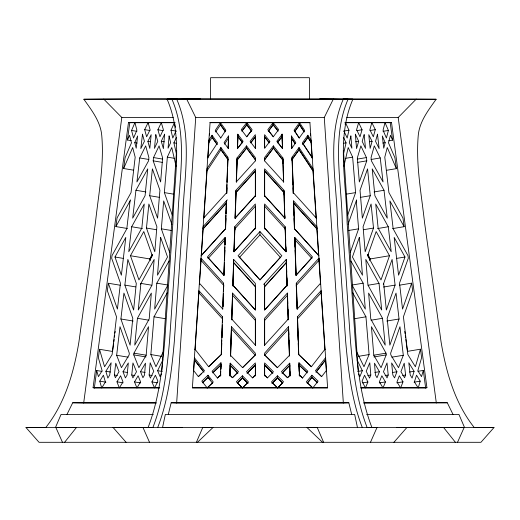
<?xml version="1.0" encoding="UTF-8"?>
<svg xmlns="http://www.w3.org/2000/svg" width="520" height="520" viewBox="0 0 520 520"><rect width="100%" height="100%" fill="white"/><g stroke="black" fill="none" stroke-linecap="round" stroke-linejoin="round"><path stroke-width="0.78" d="M237.828 136.37L237.464 148.74M220.617 375.043L217.471 378.072L212.089 371.274L220.942 362.746L220.532 375.043L217.386 378.072M198.874 292.864L198.874 290.693L222.475 316.817L221.214 354.562L208.566 366.75M222.736 309.101L223.6 283.192L201.039 258.226M225.128 237.406L223.867 275.217L207.415 257.01L225.128 237.406L225.128 240.63M226.629 192.614L227.812 157.157L220.889 147.524L207.031 168.519L207.031 170.683M220.61 375.96L220.747 371.196M220.838 369.044L220.994 364.481M221.377 352.969L221.78 340.106M221.884 337.707L222.294 324.844M222.397 322.452L222.508 318.422M222.898 306.67L223.333 293.716M223.411 291.284L223.626 284.811M223.977 275.223L224.38 262.346M224.484 259.935L224.887 247.058M224.965 244.647L225.18 239.07M225.524 228.852L225.947 215.267M226.031 213.707L226.35 203.314M226.707 193.421L226.974 184.555M227.052 182.136L227.513 168.435M227.597 166.829L227.838 158.763M228.215 148.382L228.52 138.268M220.694 375.96L220.747 374.426M220.922 369.044L221.078 364.481M221.462 352.969L221.78 343.33M221.969 337.707L222.294 328.075M222.482 322.452L222.612 318.5M223.008 306.657L223.333 296.94M223.522 291.272L223.737 284.817M224.055 275.223L224.38 265.57M224.569 259.942L224.887 250.289M225.076 244.654L225.264 239.077M225.602 228.858L225.947 218.498M226.109 213.714L226.428 203.093L203.144 228.852M226.785 193.427L226.974 187.779M227.162 182.136L227.513 171.659M227.675 166.822L227.936 158.886M228.293 148.35L228.547 140.615M230.197 363.168L229.801 375.037L232.414 377.728L238.472 371.69L230.197 363.168L230.197 366.392M231.413 328.874L255.333 355.335L255.333 353.171L231.413 326.703L230.464 355.271L242.593 367.666L254.852 355.459M255.333 345.235L255.333 318.305L232.537 293.079L231.673 318.994L255.411 345.163M233.662 259.428L232.804 285.103L255.333 310.031L255.333 283.406L233.662 259.428L233.662 262.652L255.333 286.637M255.333 228.872L255.333 203.989L234.754 226.759L233.916 251.752L255.333 228.053M255.333 196.573L255.333 168.844L235.969 190.275L235.04 218.172L255.333 195.715M255.333 160.849L255.333 157.573L246.539 145.873L237.049 157.957L236.249 181.968L255.411 160.856L255.411 158.496M229.879 375.888L230.204 365.541M230.542 356.115L231.419 329.082M231.751 319.787L232.564 294.697M232.882 285.922L233.636 262.639M234.026 251.752L234.832 227.643M235.144 218.212L235.995 191.867M236.353 181.994L237.075 159.555M229.964 375.888L230.282 365.332L237.452 372.716M230.627 356.109L231.498 328.874M231.836 319.787L232.674 294.71M232.967 285.922L233.747 262.652L255.411 286.631L255.411 310.024L232.889 285.103M234.111 251.752L234.91 227.643M235.228 218.212L236.1 191.99M236.438 181.994L237.185 159.627M237.575 147.862L237.919 137.52M161.779 371.54L176.514 150.767M168.311 414.414L171.165 402.766L176.657 403.013L195.715 117.487L186.7 99.138L167.122 99.255C183.963 138.216 173.518 181.688 172.913 222.463L164.658 341.887C162.071 370.819 158.639 400.257 148.07 427.525M193.674 370.715L194.428 359.392M195.078 349.687L198.913 292.26M199.453 284.187L201.169 258.421M201.344 255.886L203.255 227.181M203.879 217.874L207.064 170.138M207.87 158.002L209.008 141.017M209.404 135.102L209.508 133.53M164.6 134.297L163.404 148.616L161.265 141.297L164.671 134.147M149.142 375.043L150.169 362.746L153.745 371.274L150.41 378.072L149.142 375.043L152.217 375.55M163.527 351.299L155.954 366.75L150.852 354.562L154.005 316.817L167.297 292.734M169.097 260.923L156.806 283.192L154.648 309.101L167.804 285.266M169.748 252.707L161.343 228.819L163.677 200.922L171.938 224.412M172.256 215.059L164.365 192.614L167.33 157.144L171.75 147.524L176.072 166.309M131.749 375.031L132.958 362.941L136.5 371.755L132.899 377.897L131.749 375.031L134.816 375.538M133.763 354.9L133.939 353.165L148.544 326.703L146.159 355.264L138.892 367.666L133.763 354.9L146.042 356.941M137.43 318.298L134.738 345.163L149.188 318.994L151.352 293.079L137.43 318.298L148.941 320.209M146.465 228.059L148.876 203.989L156.884 226.759L154.798 251.752L146.465 228.059L156.559 229.736M149.702 195.722L152.392 168.85L159.926 190.275L157.599 218.172L149.702 195.722L159.679 197.379M153.192 160.856L153.524 157.566L159.088 145.873L162.624 157.957L160.622 181.968L153.192 160.856L162.403 162.383M130.065 200.915L126.802 228.819L112.021 255.593L111.67 258.226L120.452 283.192L117.423 309.101L108.329 283.25L120.608 285.285M114.355 375.037L115.739 363.168L119.022 371.69L115.388 377.728L114.355 375.037L117.423 375.55M116.662 355.271L120.003 326.703L129.311 353.171L129.136 354.894L121.446 367.673L116.662 355.271L128.173 357.182M120.9 318.994L123.929 293.079L132.802 318.305L130.111 345.169L120.9 318.994L133.178 321.029M124.859 285.103L127.862 259.428L136.292 283.406L133.627 310.031L124.859 285.103L135.603 286.891M131.677 226.759L128.758 251.752L141.837 228.053L144.248 203.989L131.677 226.759L142.422 228.547M135.941 190.275L132.678 218.172L145.073 195.715L147.765 168.844L135.941 190.275L145.919 191.932M139.718 157.957L136.91 181.968L148.564 160.849L148.895 157.573L145.672 145.873L139.718 157.957L148.922 159.484M142.48 134.297L140.803 148.609L144.41 141.297L142.435 134.147M66.995 414.414L72.703 402.766L83.681 403.013L121.803 117.487L103.779 99.138L83.863 99.255C91.605 110.181 100.406 121.368 101.731 135.207C104.345 164.392 98.585 193.531 95.459 222.463L78.936 341.887C73.905 372.106 65.136 403.169 45.76 427.525L26 427.525L39.046 442.306L480.954 442.306L494 427.525L474.24 427.525C454.863 403.169 446.095 372.106 441.064 341.887L424.541 222.463C421.415 193.531 415.656 164.392 418.269 135.207C419.594 121.368 428.396 110.181 436.137 99.255L140.498 98.865L83.863 99.255M94.666 387.978L93.08 387.712L128.492 122.466L175.188 122.466M102.05 371.416L96.674 370.526L94.348 387.953L159.744 387.953M112.56 351.455L99.509 349.291L98.377 357.773L102.122 370.695L98.442 376.636L96.674 370.526M108.329 283.25L107.335 290.693L116.519 316.817L112.112 354.562L104.566 366.75L99.509 349.291M127.406 228.501L115.895 226.583L117.046 217.952L131.034 192.614L135.174 157.157L132.678 147.524L123.65 168.519L133.627 170.177M123.65 168.519L125.093 157.684L131.469 142.857L129.5 135.258L127.452 140.01L131.287 140.654M127.452 140.01L129.766 122.707L174.441 122.707L170.989 130.227L172.783 138.021L175.962 131.144M112.651 350.734L113.62 343.499M113.835 341.894L114.159 339.482M114.478 337.071L114.692 335.459M115.017 333.047L115.232 331.442M345.104 124.26L345.456 122.707M343.375 154.564L346.067 142.857L343.525 137.332M388.726 140.79L392.568 140.153L390.234 122.707L345.514 122.707L348.972 130.227L347.178 138.028L343.993 131.144M343.915 166.185L348.212 147.524L352.638 157.157L355.596 192.614L347.731 214.968M385.001 122.707L383.051 130.227L386.412 138.021L388.394 130.455L385.06 122.707M385.19 142.675L383.74 148.213L382.31 135.974L385.19 142.675L382.889 143.052M371.82 122.707L369.876 129.766L373.334 136.792L375.297 129.642L371.885 122.707M372.073 141.375L370.143 148.382L368.771 134.68L372.073 141.375L369.772 141.758M377.52 134.147L375.55 141.297L379.151 148.616L377.481 134.297M414.082 371.274L412.113 378.072L410.241 375.043L408.804 362.746L414.082 371.274L409.481 372.034M407.426 351.364L420.478 349.193L415.396 366.75L407.849 354.562L403.435 316.817L412.653 290.608L411.658 283.159L399.38 285.2M420.206 381.16L418.236 387.953L414.382 381.921L416.526 375.219L420.206 381.16L414.063 382.181M417.937 371.319L423.312 370.428L421.512 376.636L417.84 370.701L421.61 357.675L420.478 349.193M358.637 122.707L356.61 129.642L360.009 136.792L362.057 129.766L358.703 122.707M355.29 134.147L358.69 141.297L356.551 148.609L355.362 134.297M371.93 427.525C361.361 400.257 357.929 370.819 355.342 341.887L347.087 222.463C346.482 181.688 336.037 138.216 352.879 99.255L343.252 99.255C326.417 138.216 336.856 181.688 337.46 222.463L345.716 341.887C348.303 370.819 351.735 400.257 362.303 427.525M366.769 160.849L359.34 181.968L357.331 157.957L360.867 145.873L366.438 157.573L366.769 160.849L357.559 162.383M348.056 224.322L356.662 199.856M350.272 252.538L358.612 228.819L356.285 200.915M370.26 195.715L362.356 218.172L360.029 190.275L367.569 168.844L370.26 195.715L360.282 197.373M373.497 228.053L365.163 251.752L363.077 226.759L371.085 203.989L373.497 228.053L363.402 229.73M367.653 255.73L376.155 231.543L389.512 255.73L381.004 279.916L367.653 255.73L368.225 254.208M369.564 260.481L370.097 258.96L367.757 254.722M383.305 284.427L392.1 259.428L395.096 285.103L386.334 310.024L383.669 283.406M404.982 257.01L398.58 275.21L394.16 237.406L404.982 257.01L396.539 258.414M399.054 318.994L389.851 345.163L387.16 318.298L396.032 293.079L399.054 318.994L386.776 321.029M411.658 283.159L402.538 309.101L399.51 283.192L408.317 258.141L407.992 255.697L393.159 228.819L389.896 200.922L404.118 226.681L392.606 228.599M396.935 371.755L394.57 377.897L392.841 375.031L391.632 362.941L396.935 371.755L392.334 372.522M403.293 355.264L398.515 367.666L390.825 354.9L390.65 353.165L399.958 326.703L403.293 355.264L391.781 357.182M402.994 381.817L400.628 387.953L396.988 381.921L399.36 375.778L402.994 381.817L396.851 382.837M405.606 375.037L404.567 377.728L400.933 371.69L404.216 363.168L405.606 375.037L402.538 375.55M379.45 371.69L377.019 377.728L375.447 375.037L374.459 363.168L379.45 371.69L374.842 372.45M386.197 354.894L381.062 367.673L373.796 355.271L371.416 326.703L386.022 353.171L386.197 354.894L373.919 356.935M385.444 381.921L383.012 387.953L379.418 381.817L381.843 375.778L385.444 381.921L379.301 382.941M388.213 375.024L387.056 377.897L383.461 371.755L387.004 362.934L388.213 375.024L385.144 375.531M157.697 427.525C168.266 400.257 171.697 370.819 174.285 341.887L182.54 222.463C183.144 181.688 193.583 138.216 176.748 99.255M357.071 359.925L362.349 370.695L359.86 376.636L358.527 373.919M352.709 292.812L365.957 316.817L369.103 354.562L364 366.75L356.519 351.475M367.894 382.018L365.404 387.953L362.076 381.154L364.559 375.219L367.894 382.018L362.518 382.909M370.812 375.043L369.544 378.072L366.216 371.274L369.785 362.746L370.812 375.043L367.744 375.55M134.953 122.707L136.903 130.227L133.549 138.028L131.566 130.455L134.894 122.707M134.765 142.675L137.651 135.967L136.22 148.226L134.765 142.675L137.066 143.059M196.391 442.306L202.735 427.525L212.959 427.557L197.451 442.306M370.474 442.306L377 427.525L55.458 427.525L61.068 414.414L153.335 414.414M457.516 442.306L464.132 427.525L494 427.525M176.612 154.629L173.894 142.851L176.436 137.326M161.323 122.707L163.352 129.642L159.952 136.792L157.898 129.766L161.258 122.707M161.447 373.874L160.095 376.636L157.612 370.701L162.929 359.847M148.142 122.707L150.085 129.766L146.627 136.792L144.657 129.642L148.077 122.707M147.888 141.375L151.19 134.673L149.812 148.388L147.888 141.375L150.189 141.758M351.689 414.414L348.835 402.766L343.343 403.013L324.285 117.487L333.3 99.138L343.252 99.255M151.912 381.921L155.395 375.219L157.885 381.16L154.55 387.953L151.912 381.921L157.281 382.811M115.895 226.583L130.65 199.856M114.978 257.01L125.801 237.406L121.381 275.217L114.978 257.01L123.422 258.414M130.448 255.73L143.799 231.543L152.308 255.73L138.957 279.916L130.448 255.73L149.858 258.96L150.397 260.481M149.858 258.96L152.198 254.722M149.903 258.96L152.243 254.722M140.361 284.427L154.16 259.428L152.016 285.103L138.255 310.024L140.92 283.406L151.794 285.214M134.517 381.921L138.112 375.778L140.543 381.817L136.942 387.953L134.517 381.921L140.66 382.941M140.511 371.69L145.502 363.168L144.508 375.037L142.935 377.728L140.511 371.69L145.113 372.45M116.968 381.817L120.601 375.778L122.967 381.921L119.334 387.953L116.968 381.817L123.103 382.837M123.019 371.755L128.329 362.934L127.121 375.024L125.392 377.897L123.019 371.755L127.627 372.522M99.755 381.154L103.428 375.219L105.398 382.018L101.725 387.953L99.755 381.154L105.892 382.174M105.872 371.274L111.156 362.746L109.72 375.043L107.841 378.072L105.872 371.274L110.481 372.034M207.753 157.684L217.536 142.857L212.069 135.258L208.93 140.01L208.93 142.181M210.087 122.707L220.357 122.707L215.241 130.455L220.805 138.021M208.923 142.317L212.154 137.423L217.159 144.385M215.67 131.976L220.441 124.878M220.727 138.028L225.875 130.227L220.474 122.707L246.708 122.707L246.708 124.878L242.255 130.546M207.019 170.82L220.974 149.689L227.89 159.315M224.536 144.17L228.52 138.131L228.52 136.689M278.155 131.177L273.208 124.878L273.208 122.707L299.442 122.707L294.041 130.227L299.195 138.021L304.675 130.455L299.559 122.707L309.913 122.707M294.489 131.768L299.442 124.878L299.442 122.707M294.574 131.768L299.526 124.878M292.11 160.375L292.11 157.144L299.026 147.524L312.981 168.656L312.981 170.82L299.026 149.689L299.026 147.524M307.846 135.252L307.846 137.423L311.077 142.317L311.077 140.153L307.846 135.252L302.387 142.851L312.253 157.774M292.11 159.315L299.026 149.689M302.842 144.385L307.846 137.423M298.649 150.332L292.188 159.328L292.188 160.381M302.919 144.398L307.931 137.423L311.07 142.181M251.661 131.287L246.844 124.878L246.844 122.707L273.078 122.707L267.774 129.766L273.286 136.792L278.649 129.642L273.208 122.707M268.255 131.287L273.078 124.878L273.078 122.707M268.339 131.287L273.156 124.878M283.647 181.994L282.867 157.957L273.377 145.873L264.589 157.566L264.589 160.856L283.751 181.968M282.191 134.147L276.815 141.297L282.555 148.616M264.589 159.738L273.377 148.044L273.377 145.873M277.297 142.825L282.081 136.461M264.667 159.744L273.462 148.037L282.952 160.121L282.952 161.18M277.381 142.825L281.684 137.098M325.033 349.193L311.35 366.75L298.701 354.562L297.44 316.817L321.12 290.608L321.12 292.78L297.44 318.981M315.933 372.249L325.598 359.84L325.598 357.675L315.452 370.701L321.614 376.636L326.45 370.428M307.19 383.572L312.007 377.39L317.61 382.785M316.492 371.637L325.605 359.938M246.708 122.707L241.267 129.642L246.714 136.792L251.225 131.04M241.846 131.177L246.792 124.878M246.63 136.792L252.142 129.766L246.844 122.707M237.919 148.005L242.703 141.908M237.049 160.121L246.539 148.037L246.539 145.873M250.549 142.935L255.333 136.845M251.108 142.324L255.411 136.851L255.411 148.382L250.075 141.375L255.333 134.673L255.333 148.388M64.591 442.306L76.362 427.557L26 427.525M311.922 375.219L306.293 381.921L312.786 387.953L318.091 381.16L311.922 375.219L311.922 377.39L307.314 382.87M393.913 442.306L406.868 427.525L396.604 427.557L464.132 427.525M203.73 217.952L226.707 192.614M227.311 199.856L203.151 226.583L203.151 228.755L226.35 203.086M235.969 192.439L255.333 171.015M255.411 171.022L236.054 192.439L236.054 193.499M201.214 255.593L225.42 228.819L226.35 200.915L226.35 204.145M201.208 255.697L225.498 228.819M235.118 218.172L255.411 195.722M208.033 258.583L225.212 239.577L225.212 240.636M234.754 228.93L255.411 206.161L255.411 228.878M234.533 251.16L255.411 228.059M259.961 231.543L238.102 255.73L259.961 279.916L281.82 255.73L259.961 231.543L259.961 234.774L280.742 257.764M239.174 257.764L260.039 234.774M280.286 257.517L260.039 279.916L239.258 256.925M263.666 284.427L286.253 259.428L287.118 285.922M264.589 286.631L286.253 262.652L286.253 259.428M286.338 262.652L264.667 286.637L264.667 310.031M287.111 285.103L264.589 310.024L264.589 283.406M296.049 275.21L312.507 257.01L294.788 237.406L294.788 240.636M265.207 309.433L287.196 285.103L286.956 277.882M311.526 258.187L296.133 275.217L294.95 239.817M288.249 319.787L287.378 293.079L264.589 318.298L264.589 345.228M296.315 286.416L296.315 283.192L318.955 258.141L318.955 260.312L296.315 285.356M264.589 320.463L287.463 295.25M264.589 345.163L288.327 318.994L288.002 309.276M320.625 283.159L297.18 309.101L296.315 283.192M289.458 355.264L288.502 326.703L264.589 353.165L264.589 355.329L288.587 328.874L288.587 329.927M289.536 355.271L277.407 367.666L264.589 354.9M277.472 375.778L271.505 381.921L277.57 387.953L283.536 381.817L277.472 375.778L277.472 377.943L272.051 383.526M290.121 375.888L289.718 363.168L281.444 371.69L287.508 377.728L290.115 375.037M281.996 373.288L289.718 365.332M272.136 383.526L277.557 377.943L282.516 382.882M282.633 372.723L289.803 365.332L289.803 366.392M282.529 382.928L277.654 387.953L272.142 382.466M346.769 117.487L398.197 117.487L416.221 99.138L436.137 99.255M242.508 367.673L255.333 354.894M237.452 372.788L232.492 377.728L229.886 375.037M242.444 375.778L236.386 381.817L242.346 387.953L248.411 381.921L242.444 375.778L242.444 377.943L247.864 383.526M237.484 382.882L242.444 377.943M247.033 373.373L255.333 365.105M237.569 382.882L242.528 377.943L247.949 383.526M247.669 372.821L255.411 365.112L255.411 375.837M252.447 377.897L255.333 375.024M247.942 382.466L242.431 387.953L237.549 382.928M255.411 375.031L252.525 377.897L246.48 371.755L255.333 362.934L255.333 375.83M198.302 376.636L204.471 370.695L194.395 357.773L194.395 359.938L203.989 372.249M201.754 373.399L198.386 376.636L193.55 370.428M221.299 354.562L208.65 366.75L194.968 349.193M207.129 387.953L213.291 382.018L207.994 375.219L201.825 381.154L207.214 387.953L212.531 383.019M202.391 382.785L207.994 377.39L207.994 375.219M213.194 372.372L220.942 364.91M202.475 382.785L208.078 377.39L210.125 379.821M212.725 372.905L221.026 364.91L221.026 365.969M389.916 122.733L391.508 122.466L426.92 387.712L425.334 387.978M343.597 131.118L348.972 130.227M356.688 130.656L362.057 129.766M369.928 130.533L375.297 129.642M383.019 131.345L388.394 130.455M343.766 143.24L346.067 142.857M355.622 141.804L358.69 141.297M345.728 158.308L352.638 157.157M357.227 159.107L366.438 157.573M371.033 159.49L380.244 157.957L383.051 181.968L371.397 160.856L371.066 157.566L374.29 145.873L380.244 157.957M386.393 170.313L396.37 168.656L394.921 157.774L388.492 142.851L390.462 135.252L392.568 140.153M346.385 194.142L355.596 192.614M374.043 191.932L384.02 190.275L387.276 218.172L374.887 195.722L372.197 168.85L384.02 190.275M348.634 230.477L358.612 228.819M377.54 228.547L388.284 226.759L391.203 251.752L378.125 228.059L375.713 203.989L388.284 226.759M370.097 258.96L389.512 255.73M352.404 284.98L363.149 283.192L365.313 309.101L352.196 285.344M368.166 285.214L379.041 283.406L381.706 310.031L367.946 285.103L365.8 259.428L379.041 283.406M383.584 287.014L395.096 285.103M354.445 318.728L365.957 316.817M371.02 320.216L382.531 318.305L385.223 345.169L370.773 318.994L368.609 293.079L382.531 318.305M358.358 356.35L369.103 354.562M373.744 355.212L386.022 353.171M357.74 371.462L362.349 370.695M363.493 403.013L447.298 402.766L453.005 414.414M200.245 98.865L171.931 99.255C188.773 138.216 178.334 181.688 177.73 222.463L169.468 341.887C166.881 370.819 163.449 400.257 152.88 427.525L113.133 427.525L126.087 442.306M167.122 99.255L177.073 99.138L103.779 99.138M186.7 99.138L333.3 99.138M416.221 99.138L342.927 99.138L352.879 99.255M121.803 117.487L173.232 117.487M195.715 117.487L324.285 117.487M344.812 122.466L391.508 122.466M93.08 387.712L159.088 387.712M192.381 387.712L327.62 387.712M360.913 387.712L426.92 387.712M360.978 387.953L425.653 387.953L423.312 370.428M72.703 402.766L155.883 402.766M171.165 402.766L348.835 402.766M364.117 402.766L447.298 402.766M83.681 403.013L156.507 403.013M176.657 403.013L343.343 403.013M366.62 414.414L458.933 414.414L464.542 427.525L367.12 427.525C356.551 400.257 353.119 370.819 350.532 341.887L342.271 222.463C341.666 181.688 331.227 138.216 348.069 99.255L319.755 98.865M182.247 427.525L162.539 427.525L165.347 414.414L354.653 414.414L357.461 427.525M113.133 427.525L123.396 427.557M128.492 122.466L130.084 122.727M170.989 130.227L176.358 131.118M157.898 129.766L163.274 130.656M144.657 129.642L150.033 130.533M131.566 130.455L136.935 131.345M173.894 142.851L176.196 143.234M161.265 141.297L164.34 141.804M167.33 157.144L174.233 158.294M153.524 157.566L162.734 159.101M164.365 192.614L173.576 194.149M161.343 228.819L171.321 230.477M156.806 283.192L167.55 284.973M154.005 316.817L165.516 318.728M150.852 354.562L161.597 356.35M133.939 353.165L146.218 355.206M157.612 370.701L162.214 371.462M322.55 442.306L307.041 427.557L317.265 427.525L323.609 442.306M311.435 366.75L298.786 354.562L297.577 318.422M316.654 371.781L321.698 376.636M298.974 365.969L298.974 362.746L307.827 371.274L302.53 378.072L299.383 375.043M299.058 364.91L306.807 372.372M298.974 364.91L307.275 372.905M311.922 377.39L317.525 382.785M302.614 378.072L299.468 375.043L299.137 365.047M307.834 383.097L312.871 387.953M264.667 354.894L277.492 367.673M282.627 372.788L287.586 377.728L290.199 375.037L290.095 371.872M272.415 372.821L264.667 365.105L264.667 375.83M264.589 365.112L272.883 373.373M277.472 377.943L282.432 382.882M264.667 375.024L267.553 377.897M264.589 375.031L267.475 377.897L273.436 371.755L264.589 362.941L264.589 375.837M230.197 365.332L237.919 373.288M293.293 192.614L316.277 218.049M284.856 218.212L283.946 190.275L264.589 168.85L264.589 196.573M293.572 200.922L316.856 226.681L316.856 228.852L293.572 203.093L293.572 200.922L294.476 228.852M265.207 171.613L284.031 192.439L284.031 193.499M294.19 203.684L316.849 228.755M264.589 171.022L283.946 192.439M264.667 195.715L284.96 218.172L284.882 215.781M318.786 255.593L294.58 228.819L293.728 203.307M264.589 195.722L284.882 218.172M294.502 228.819L318.793 255.697M264.589 228.059L286 251.752L285.168 226.759L264.589 203.989L264.589 228.878M264.589 206.161L285.246 228.93M294.788 239.577L311.968 258.583M264.667 228.053L286.084 251.752L285.922 246.916M208.026 257.595L223.951 275.21M232.537 295.25L255.411 320.463M199.375 283.159L222.82 309.101M198.881 292.78L222.56 318.981M443.638 427.557L455.41 442.306M273.293 124.878L277.745 130.546M268.97 142.324L264.667 136.845L264.667 147.576M264.589 136.851L269.367 142.935M273.377 148.044L282.867 160.127M268.359 130.403L273.37 136.792M277.381 141.901L282.639 148.609M194.402 359.84L203.587 371.625M207.994 377.39L212.329 382.947M246.922 124.878L251.264 130.65M237.725 134.147L243.1 141.297L237.361 148.609L237.835 134.297L237.835 136.461L242.619 142.825M238.4 137.098L242.703 142.825M255.411 159.738L246.623 148.044L237.133 160.127L237.133 161.18M246.539 148.037L255.333 159.744M220.558 124.878L225.511 131.768M225.427 131.768L220.474 124.878L220.474 122.707M217.081 144.398L212.069 137.423L212.069 135.258M227.812 159.328L220.889 149.695L220.889 147.524M304.245 131.976L299.559 124.878L299.559 122.707M294.944 143.501L291.401 138.144L291.401 135.974L295.828 142.675L291.811 148.213L291.558 138.262M299.644 124.878L303.908 131.333M294.554 130.877L299.273 138.028M302.906 143.533L311.805 157.008M291.922 138.801L295.022 143.501M299.111 149.695L312.969 170.683M367.803 254.722L370.143 258.96M350.903 261.001L363.149 283.192M55.868 427.525L62.484 442.306M143 427.525L149.526 442.306M396.37 168.656L387.276 147.524L384.787 157.144L388.928 192.614L402.968 218.049L404.118 226.681M174.499 122.707L175.572 127.355M398.197 117.487L436.319 403.013M404.768 331.448L405.093 333.86M405.308 335.465L405.626 337.876M405.841 339.488L407.453 351.54M343.486 150.767L358.222 371.54M310.499 133.601L310.603 135.187M311.044 141.83L312.13 158.035M312.936 170.138L316.121 217.874M316.752 227.279L318.656 255.886M318.819 258.31L320.548 284.187M321.087 292.26L324.922 349.687M325.572 359.392L326.326 370.715M292.24 158.769L293.371 192.614M296.452 284.811L297.264 309.101M291.401 135.974L291.785 148.382M292.11 157.144L293.293 193.421M294.788 237.406L296.023 275.223M298.974 362.746L299.39 375.96M291.454 140.615L291.707 148.35M292.038 158.138L292.409 169.24M292.487 171.659L292.916 184.555M293.026 187.779L293.215 193.427M293.572 204.145L293.943 215.306M294.053 218.498L294.398 228.858M294.736 239.077L295.002 247.072M295.113 250.289L295.516 262.353M295.62 265.57L295.945 275.223M296.264 284.817L296.562 293.703M296.667 296.94L297.076 309.088M297.388 318.5L297.603 324.857M297.707 328.075L298.11 340.119M298.22 343.33L298.591 354.575M298.922 364.481L299.156 371.351M299.253 374.426L299.306 375.96M282.295 138.274L282.614 147.816M283.003 159.555L283.14 163.56M283.329 169.162L283.647 178.769M284.083 191.867L284.193 195.058M284.349 199.836L284.694 210.203M285.382 230.789L285.733 241.274M286.449 262.639L286.767 272.266M287.514 294.697L287.814 303.608M288.665 329.082L288.847 334.64M289.036 340.191L289.38 350.506M282.002 134.147L282.536 148.74M281.983 134.362L282.451 148.655M282.815 159.627L283.562 181.994M283.901 191.99L284.772 218.212M285.09 227.643L285.889 251.752M286.253 262.652L287.034 285.922M287.326 294.71L288.164 319.787M289.374 356.109L288.502 326.703M290.036 375.888L289.718 363.168M309.4 98.865L309.4 77.695L210.6 77.695L210.6 98.865M297.525 318.981L297.525 320.041M297.44 316.817L297.44 320.041M296.4 285.356L296.4 286.416M294.873 239.571L294.873 240.63M287.378 293.079L287.463 296.303M285.168 226.759L285.168 229.983M283.946 190.275L283.946 193.499M282.867 157.957L282.867 161.18M282.081 134.297L282.081 137.52M264.667 158.502L264.667 160.849M264.667 171.217L264.667 196.573M264.667 206.154L264.667 228.872M264.667 319.885L264.667 345.235M255.411 170.475L255.411 196.573M255.411 319.878L255.411 345.228M237.049 157.957L237.049 161.18M235.969 190.275L235.969 193.499M234.832 228.93L234.832 229.983M234.754 226.759L234.754 229.983M232.622 295.25L232.622 296.303M232.537 293.079L232.537 296.303M231.413 326.703L231.413 329.927M227.812 157.157L227.812 160.381M223.685 286.416L223.685 285.356L201.039 260.397L201.039 258.947M223.6 283.192L223.6 286.416M222.475 316.817L222.475 320.041M220.942 362.746L220.942 365.969M220.357 122.707L220.357 124.878M228.52 135.967L228.111 148.226L224.088 142.675L228.52 135.967M210.087 122.466L192.381 387.953L327.62 387.953L309.913 122.466L210.087 122.466M160.628 237.406L157.476 275.21L167.525 257.01L160.628 237.406M169.091 135.974L168.071 148.213L170.631 142.675L169.091 135.974M155.818 134.68L154.447 148.382L157.774 141.375L155.818 134.68M350.87 135.967L349.323 142.675L351.891 148.226L350.87 135.967M364.143 134.673L362.187 141.375L365.521 148.388L364.143 134.673M359.333 237.406L352.437 257.01L362.486 275.217L359.333 237.406M269.847 141.375L264.589 148.382L264.589 134.68L269.847 141.375"/></g></svg>
